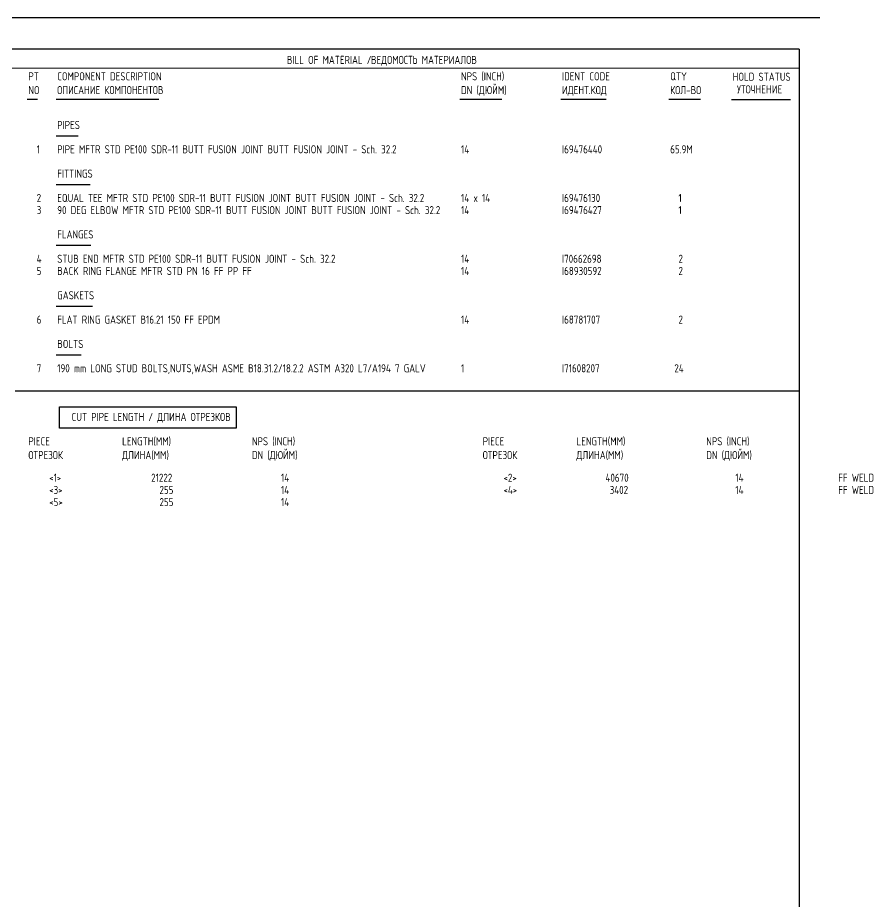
# Model space of a CAD drawing. Extents: x -1005 to 607, y -998 to 420.
# Drawn here: x 403.3 to 606.7, y 210 to 420 of the extents above; entities that cross this region are included whole.
import ezdxf

# ---------------------------------------------------------------- set-up
doc = ezdxf.new("R2010")
doc.units = 0
doc.styles.add('TTFN17', font='GOST type A')

msp = doc.modelspace()

# ---------------------------------------------------------------- linework, layer by layer
at = {"layer": 'GT_1', "flags": 128}
for points in [[(594, 420), (0, 420)], [(589.1, 412.5), (25.4, 412.5)], [(589.1, 412.5), (589.1, 7.5)], [(589.1, 408), (162.7, 407.9)], [(408.046, 400.531), (405.557, 400.531)], [(436.894, 400.531), (412.414, 400.531)], [(518.373, 400.531), (508.414, 400.531)], [(543.202, 400.531), (532.414, 400.531)], [(565.597, 400.531), (558.129, 400.531)], [(587, 400.5), (573, 400.5)], [(417.669, 391.854), (412.414, 391.854)], [(420.573, 380.289), (412.414, 380.289)], [(420.713, 365.833), (412.414, 365.833)], [(421.128, 351.378), (412.414, 351.378)], [(418.36, 339.813), (412.414, 339.813)], [(402.7, 331.299), (589, 331.299)], [(413.271, 327.514), (455.204, 327.514), (455.204, 322.466), (413.271, 322.466), (413.271, 327.514)]]:
    msp.add_lwpolyline(points, dxfattribs=at)

# ---------------------------------------------------------------- texts
at = {"layer": 'GT_1', "style": 'TTFN17'}
for s, p in [('BILL OF MATERIAL /', (467.289, 409)), ('ВЕДОМОСТЬ МАТЕРИАЛОВ', (487.289, 409)), ('PT', (405.846, 405.109)), ('COMPONENT DESCRIPTION', (412.703, 405.109)), ('NPS (INCH)', (508.703, 405.109)), ('IDENT CODE', (532.703, 405.109)), ('QTY', (558.417, 405.109)), ('HOLD STATUS', (573.289, 405)), ('NO', (405.846, 401.822)), ('ОПИСАНИЕ КОМПОНЕНТОВ', (412.703, 401.822)), ('DN (ДЮЙМ)', (508.703, 401.822)), ('ИДЕНТ.КОД', (532.703, 401.822)), ('КОЛ-ВО', (558.417, 401.822)), ('УТОЧНЕНИЕ', (574.289, 402)), ('PIPES', (412.703, 393.544)), ('  1', (405.846, 387.762)), ('PIPE MFTR STD PE100 SDR-11 BUTT FUSION JOINT BUTT FUSION JOINT - Sch. 32.2', (412.703, 387.762)), ('14', (508.703, 387.762)), ('I69476440', (532.703, 387.762)), ('65.9M', (558.417, 387.762)), ('FITTINGS', (412.703, 381.98)), ('  2', (405.846, 376.197)), ('EQUAL TEE MFTR STD PE100 SDR-11 BUTT FUSION JOINT BUTT FUSION JOINT - Sch. 32.2', (412.703, 376.197)), ('14 x 14', (508.703, 376.197)), ('I69476130', (532.703, 376.197)), ('  1', (558.417, 376.197)), ('  3', (405.846, 373.306)), ('90 DEG ELBOW MFTR STD PE100 SDR-11 BUTT FUSION JOINT BUTT FUSION JOINT - Sch. 32.2', (412.703, 373.306)), ('14', (508.703, 373.306)), ('I69476427', (532.703, 373.306)), ('  1', (558.417, 373.306)), ('FLANGES', (412.703, 367.524)), ('  4', (405.846, 361.741)), ('STUB END MFTR STD PE100 SDR-11 BUTT FUSION JOINT - Sch. 32.2', (412.703, 361.741)), ('14', (508.703, 361.741)), ('I70662698', (532.703, 361.741)), ('  2', (558.417, 361.741)), ('  5', (405.846, 358.85)), ('BACK RING FLANGE MFTR STD PN 16 FF PP FF', (412.703, 358.85)), ('14', (508.703, 358.85)), ('I68930592', (532.703, 358.85)), ('  2', (558.417, 358.85)), ('GASKETS', (412.703, 353.068)), ('  6', (405.846, 347.286)), ('FLAT RING GASKET B16.21 150 FF EPDM', (412.703, 347.286)), ('14', (508.703, 347.286)), ('I68781707', (532.703, 347.286)), ('  2', (558.417, 347.286)), ('BOLTS', (412.703, 341.503)), ('  7', (405.846, 335.721)), ('190 mm LONG STUD BOLTS,NUTS,WASH ASME B18.31.2/18.2.2 ASTM A320 L7/A194 7 GALV', (412.703, 335.721)), ('1', (508.703, 335.721)), ('I71608207', (532.703, 335.721)), (' 24', (558.417, 335.721)), ('CUT PIPE LENGTH / ДЛИНА ОТРЕЗКОВ', (416.132, 324.156)), ('PIECE', (405.846, 318.374)), ('LENGTH(MM)', (428.132, 318.374)), ('NPS (INCH)', (458.989, 318.374)), ('PIECE', (513.846, 318.374)), ('LENGTH(MM)', (536.132, 318.374)), ('NPS (INCH)', (566.989, 318.374)), ('ДЛИНА(MM)', (428.132, 315.087)), ('DN (ДЮЙМ)', (458.989, 315.087)), ('ДЛИНА(MM)', (536.132, 315.087)), ('DN (ДЮЙМ)', (566.989, 315.087)), ('ОТРЕЗОК', (405.846, 315.087)), ('ОТРЕЗОК', (513.846, 315.087)), ('     <1>', (405.846, 309.701)), ('       21222', (428.132, 309.701)), ('       14', (458.989, 309.701)), ('     <2>', (513.846, 309.701)), ('       40670', (536.132, 309.701)), ('       14', (566.989, 309.701)), ('    FF WELD', (594.417, 309.701)), ('     <3>', (405.846, 306.81)), ('         255', (428.132, 306.81)), ('       14', (458.989, 306.81)), ('     <4>', (513.846, 306.81)), ('        3402', (536.132, 306.81)), ('       14', (566.989, 306.81)), ('    FF WELD', (594.417, 306.81)), ('     <5>', (405.846, 303.918)), ('         255', (428.132, 303.918)), ('       14', (458.989, 303.918))]:
    msp.add_text(s, height=1.925, dxfattribs=at).set_placement(p)

doc.saveas('drawing.dxf')
